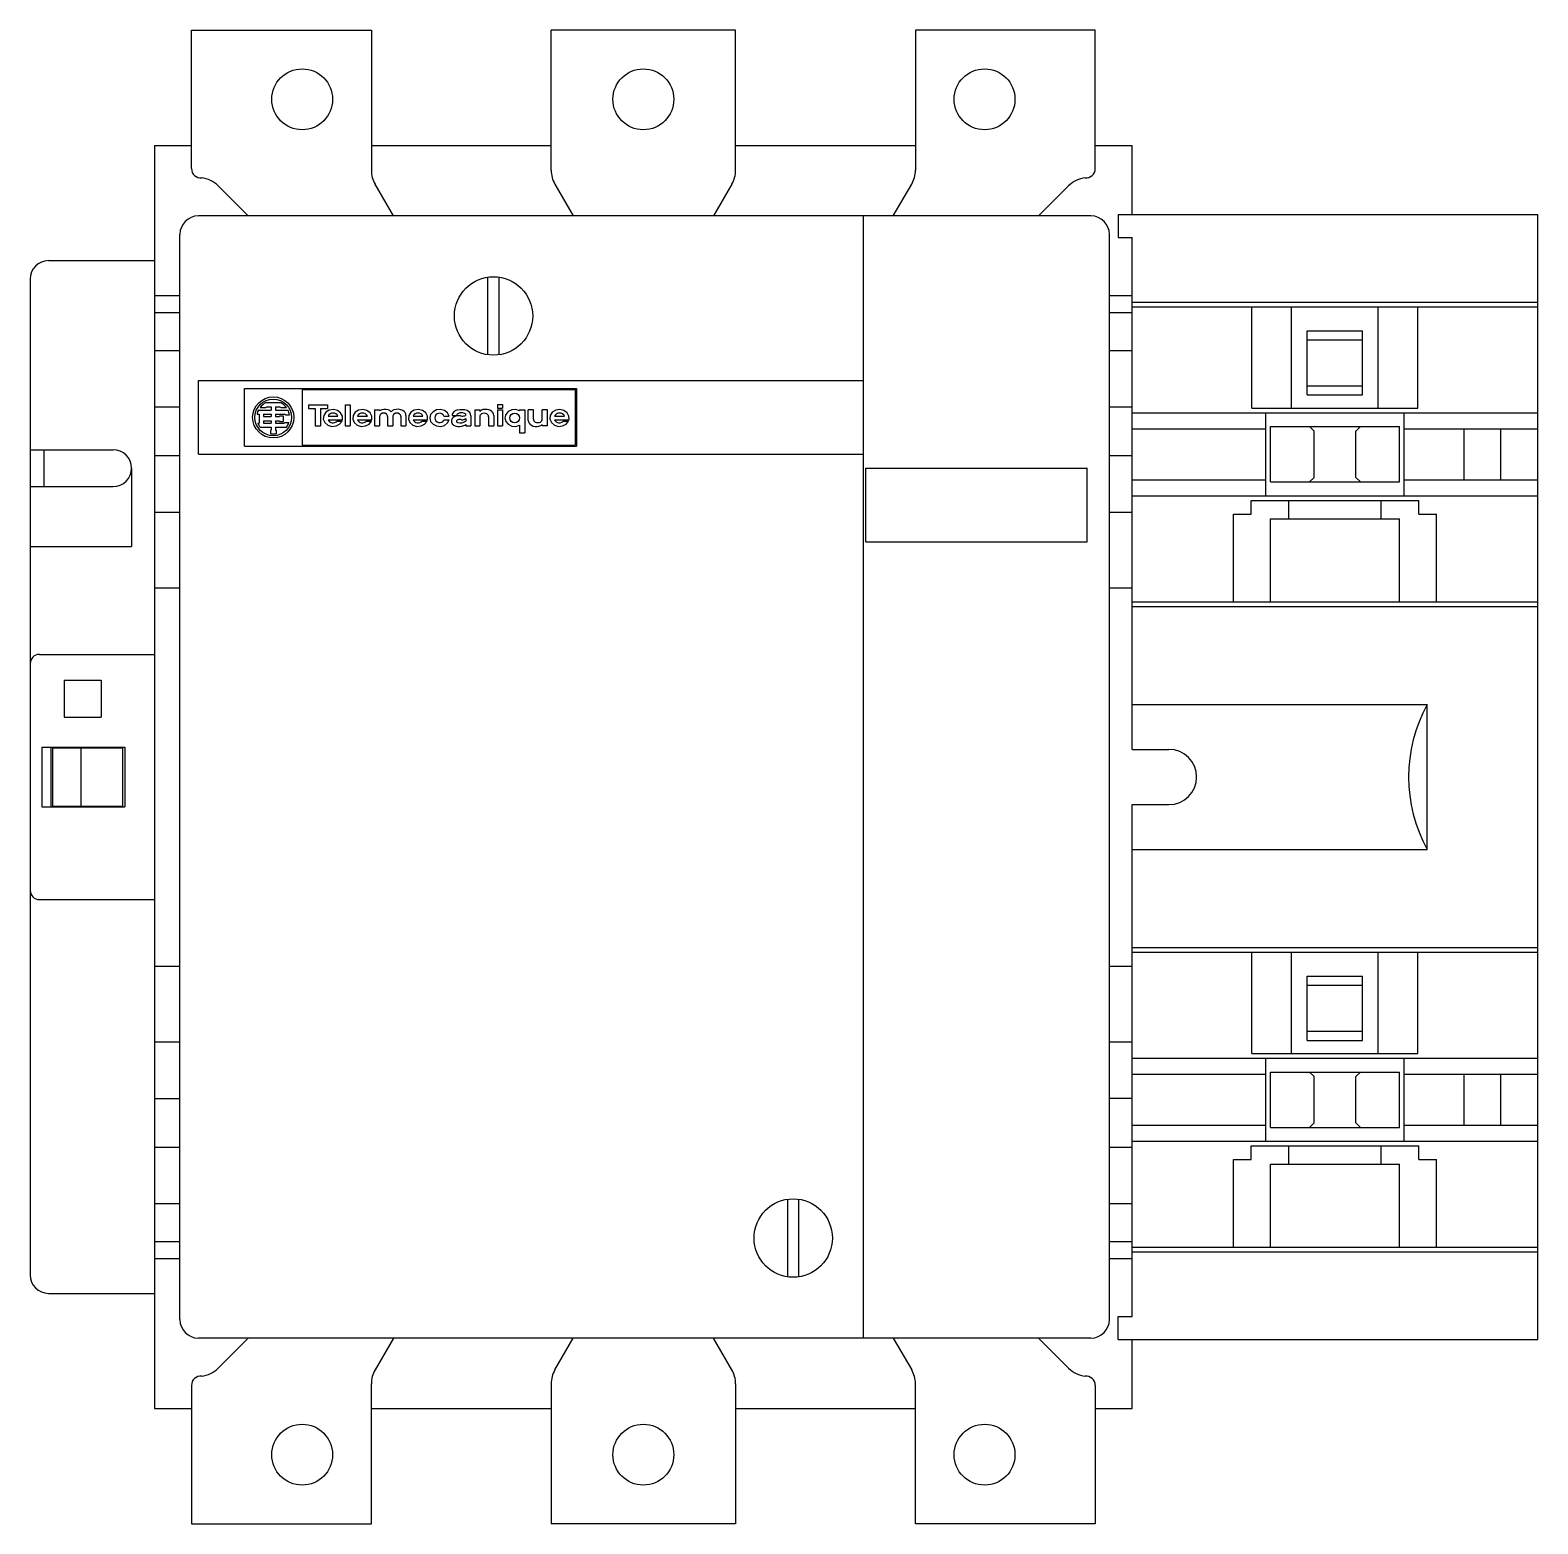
# Model space of a CAD drawing. Extents: x 0 to 163, y 0 to 162.
import ezdxf

# ---------------------------------------------------------------- set-up
doc = ezdxf.new("R2010")
doc.units = 0
doc.layers.add('ALPHA', color=255, linetype='CONTINUOUS')

# ---------------------------------------------------------------- blocks, each defined once
blk = doc.blocks.new('LC1F115')
at = {"layer": 'ALPHA'}
for p, q in [((-72.84, 81), (-53.34, 81)), ((-72.84, 65.98), (-72.84, 81)), ((-53.34, 81), (-53.34, 65.8)), ((-13.84, 81), (-33.84, 81)), ((-33.84, 65.8), (-33.84, 81)), ((-13.84, 65.8), (-13.84, 81)), ((5.66, 81), (5.66, 65.8)), ((25.16, 81), (5.66, 81)), ((25.16, 65.98), (25.16, 81)), ((-76.84, 68.5), (-76.84, -68.5)), ((-76.84, 68.5), (-72.84, 68.5)), ((-53.34, 68.5), (-33.84, 68.5)), ((-13.84, 68.5), (5.66, 68.5)), ((25.16, 68.5), (29.16, 68.5)), ((29.16, 61), (29.16, 68.5)), ((-69.96, 64.12), (-66.69, 60.85)), ((-50.95, 60.85), (-52.94, 64.3)), ((-33.44, 64.3), (-31.45, 60.85)), ((-14.24, 64.3), (-16.24, 60.85)), ((3.26, 60.85), (5.26, 64.3)), ((22.28, 64.12), (19.01, 60.85)), ((24.7, 60.85), (-72.1, 60.85)), ((0, 60.85), (0, -60.85)), ((27.66, 61), (73.16, 61)), ((27.66, 61), (27.66, 58.5)), ((73.16, -61), (73.16, 61)), ((-74.1, -58.85), (-74.1, 58.85)), ((26.7, -58.85), (26.7, 58.85)), ((27.66, 58.5), (29.16, 58.5)), ((29.16, 3), (29.16, 58.5)), ((-88.34, 56), (-76.84, 56)), ((-90.34, 54), (-90.34, -54)), ((-40.69, 45.79), (-40.69, 54.21)), ((-39.49, 45.79), (-39.49, 54.21)), ((-76.84, 52.22), (-74.1, 52.22)), ((26.7, 52.22), (29.16, 52.22)), ((29.16, 51.5), (73.16, 51.5)), ((29.16, 51), (73.16, 51)), ((42.16, 40), (42.16, 51)), ((46.46, 40), (46.46, 51)), ((55.86, 40), (55.86, 51)), ((60.16, 40), (60.16, 51)), ((-76.84, 50.36), (-74.1, 50.36)), ((26.7, 50.36), (29.16, 50.36)), ((48.16, 48.4), (54.16, 48.4)), ((48.16, 41.44), (48.16, 48.4)), ((48.16, 47.42), (54.16, 47.42)), ((54.16, 41.44), (54.16, 48.4)), ((-76.84, 46.25), (-74.1, 46.25)), ((26.7, 46.25), (29.16, 46.25)), ((-72.1, 43), (0, 43)), ((-72.1, 35), (-72.1, 43)), ((-67.1, 42.12), (-31.1, 42.12)), ((-67.1, 35.88), (-67.1, 42.12)), ((-60.85, 42.01), (-31.22, 42.01)), ((-60.85, 42.01), (-60.85, 35.99)), ((-31.22, 42.01), (-31.22, 35.99)), ((-31.1, 42.12), (-31.1, 35.88)), ((48.16, 42.42), (54.16, 42.42)), ((48.16, 41.44), (54.16, 41.44)), ((-76.84, 40.13), (-74.1, 40.13)), ((-65.73, 39.36), (-65.49, 39.36)), ((-65.57, 39.8), (-64.2, 39.8)), ((-65.49, 39.36), (-65.49, 38.38)), ((-65.4, 40.07), (-64.78, 40.07)), ((-65.05, 39.36), (-65.05, 39.09)), ((-65.05, 39.36), (-64.2, 39.36)), ((-64.75, 40.61), (-63.2, 40.61)), ((-64.64, 40.16), (-64.2, 40.16)), ((-64.2, 40.16), (-64.2, 39.8)), ((-64.2, 39.36), (-64.2, 39.09)), ((-63.75, 40.16), (-63.75, 39.8)), ((-63.75, 40.16), (-63.31, 40.16)), ((-63.75, 39.8), (-62.38, 39.8)), ((-63.75, 39.36), (-62.69, 39.36)), ((-63.75, 39.36), (-63.75, 39.09)), ((-63.17, 40.07), (-62.55, 40.07)), ((-62.66, 39.27), (-62.21, 39.27)), ((-60.17, 40.37), (-58.11, 40.37)), ((-60.17, 40.37), (-60.17, 39.95)), ((-60.17, 39.95), (-59.42, 39.95)), ((-59.42, 39.95), (-59.42, 38.07)), ((-58.86, 39.95), (-58.86, 38.07)), ((-58.86, 39.95), (-58.11, 39.95)), ((-58.11, 40.37), (-58.11, 39.95)), ((-56.18, 40.37), (-56.18, 38.07)), ((-56.18, 40.37), (-55.63, 40.37)), ((-55.63, 40.37), (-55.63, 38.07)), ((-52.99, 39.82), (-52.99, 38.07)), ((-52.99, 39.82), (-52.44, 39.82)), ((-52.44, 39.82), (-52.44, 39.71)), ((-42.13, 39.82), (-42.13, 38.07)), ((-42.13, 39.82), (-41.58, 39.82)), ((-41.58, 39.82), (-41.58, 39.64)), ((-39.66, 40.41), (-39.66, 39.99)), ((-39.66, 40.41), (-39.11, 40.41)), ((-39.66, 39.99), (-39.11, 39.99)), ((-39.66, 39.82), (-39.66, 38.07)), ((-39.66, 39.82), (-39.11, 39.82)), ((-39.11, 40.41), (-39.11, 39.99)), ((-39.11, 39.82), (-39.11, 38.07)), ((-37.26, 39.82), (-37.26, 39.73)), ((-37.26, 39.82), (-36.71, 39.82)), ((-36.71, 39.82), (-36.71, 37.33)), ((-36.32, 38.68), (-36.32, 39.82)), ((-35.76, 39.82), (-36.32, 39.82)), ((-35.76, 38.82), (-35.76, 39.82)), ((-34.81, 38.82), (-34.81, 39.82)), ((-34.25, 39.82), (-34.81, 39.82)), ((-34.25, 38.07), (-34.25, 39.82)), ((26.7, 40.13), (29.16, 40.13)), ((29.16, 39.5), (73.16, 39.5)), ((42.16, 40), (60.16, 40)), ((43.66, 30.5), (43.66, 39.5)), ((58.66, 30.5), (58.66, 39.5)), ((-65.65, 38.38), (-65.49, 38.38)), ((-65.4, 37.93), (-64.2, 37.93)), ((-65.05, 39.09), (-64.2, 39.09)), ((-65.05, 38.64), (-64.2, 38.64)), ((-65.05, 38.64), (-65.05, 38.38)), ((-65.05, 38.38), (-64.2, 38.38)), ((-64.29, 37.62), (-64.2, 37.62)), ((-64.29, 37.62), (-64.29, 37.21)), ((-64.2, 38.64), (-64.2, 38.38)), ((-64.2, 37.93), (-64.2, 37.62)), ((-63.75, 39.09), (-63.31, 39.09)), ((-63.75, 38.64), (-63.75, 38.38)), ((-63.75, 38.64), (-63.31, 38.64)), ((-63.75, 38.38), (-62.79, 38.38)), ((-63.75, 37.93), (-62.55, 37.93)), ((-63.75, 37.93), (-63.75, 37.62)), ((-63.75, 37.62), (-63.66, 37.62)), ((-63.66, 37.62), (-63.66, 37.21)), ((-63.31, 39.18), (-63.31, 39.09)), ((-63.31, 39.18), (-62.9, 39.18)), ((-63.31, 38.64), (-63.31, 38.55)), ((-63.31, 38.55), (-62.9, 38.55)), ((-62.9, 39.18), (-62.9, 38.55)), ((-62.75, 38.46), (-62.27, 38.46)), ((-59.42, 38.07), (-58.86, 38.07)), ((-58.04, 39.14), (-56.96, 39.14)), ((-58.04, 38.75), (-56.47, 38.75)), ((-57.06, 38.6), (-56.52, 38.6)), ((-56.18, 38.07), (-55.63, 38.07)), ((-54.85, 39.14), (-53.77, 39.14)), ((-54.85, 38.75), (-53.28, 38.75)), ((-53.87, 38.6), (-53.33, 38.6)), ((-52.99, 38.07), (-52.44, 38.07)), ((-52.44, 39.09), (-52.44, 38.07)), ((-51.57, 39.09), (-51.57, 38.07)), ((-51.57, 38.07), (-51.02, 38.07)), ((-51.02, 39.09), (-51.02, 38.07)), ((-50.15, 39.09), (-50.15, 38.07)), ((-50.15, 38.07), (-49.6, 38.07)), ((-49.6, 39.21), (-49.6, 38.07)), ((-48.81, 39.14), (-47.74, 39.14)), ((-48.81, 38.75), (-47.25, 38.75)), ((-47.84, 38.6), (-47.3, 38.6)), ((-45.47, 39.14), (-44.91, 39.14)), ((-45.47, 38.74), (-44.91, 38.74)), ((-44.57, 39.22), (-44.09, 39.22)), ((-43.09, 38.89), (-43.09, 38.61)), ((-43.09, 38.24), (-43.09, 38.07)), ((-43.09, 38.07), (-42.54, 38.07)), ((-42.54, 39.17), (-42.54, 38.07)), ((-42.13, 38.07), (-41.58, 38.07)), ((-41.58, 39.06), (-41.58, 38.07)), ((-40.62, 39.06), (-40.62, 38.07)), ((-40.62, 38.07), (-40.07, 38.07)), ((-40.07, 39.2), (-40.07, 38.07)), ((-39.66, 38.07), (-39.11, 38.07)), ((-37.26, 38.16), (-37.26, 37.33)), ((-34.81, 38.07), (-34.81, 38.24)), ((-34.25, 38.07), (-34.81, 38.07)), ((-33.47, 39.14), (-32.4, 39.14)), ((-33.47, 38.75), (-31.9, 38.75)), ((-32.5, 38.6), (-31.96, 38.6)), ((29.16, 37.77), (43.66, 37.77)), ((44.16, 32), (44.16, 38)), ((44.16, 38), (58.16, 38)), ((48.91, 37.5), (48.41, 38)), ((53.41, 37.5), (53.91, 38)), ((58.16, 32), (58.16, 38)), ((58.66, 37.77), (73.16, 37.77)), ((65.16, 32.23), (65.16, 37.77)), ((69.16, 32.23), (69.16, 37.77)), ((-64.29, 37.21), (-63.66, 37.21)), ((-60.85, 35.99), (-31.22, 35.99)), ((-37.26, 37.33), (-36.71, 37.33)), ((48.91, 32.5), (48.91, 37.5)), ((53.41, 32.5), (53.41, 37.5)), ((-90.34, 35.5), (-81.34, 35.5)), ((-88.84, 35.5), (-88.84, 31.5)), ((-76.84, 34.87), (-74.1, 34.87)), ((-72.1, 35), (0, 35)), ((-67.1, 35.88), (-31.1, 35.88)), ((26.7, 34.87), (29.16, 34.87)), ((-79.34, 33.5), (-79.34, 25)), ((0.3, 33.5), (24.3, 33.5)), ((0.3, 25.5), (0.3, 33.5)), ((24.3, 25.5), (24.3, 33.5)), ((-90.34, 31.5), (-81.34, 31.5)), ((29.16, 32.23), (43.66, 32.23)), ((44.16, 32), (58.16, 32)), ((48.41, 32), (48.91, 32.5)), ((53.91, 32), (53.41, 32.5)), ((58.66, 32.23), (73.16, 32.23)), ((29.16, 30.5), (73.16, 30.5)), ((42.06, 30), (60.26, 30)), ((42.06, 28.5), (42.06, 30)), ((46.16, 28), (46.16, 30)), ((56.16, 28), (56.16, 30)), ((60.26, 28.5), (60.26, 30)), ((-76.84, 28.74), (-74.1, 28.74)), ((26.7, 28.74), (29.16, 28.74)), ((40.16, 28.5), (42.06, 28.5)), ((40.16, 19), (40.16, 28.5)), ((44.16, 28), (58.16, 28)), ((44.16, 19), (44.16, 28)), ((58.16, 19), (58.16, 28)), ((60.26, 28.5), (62.16, 28.5)), ((62.16, 19), (62.16, 28.5)), ((-90.34, 25), (-79.34, 25)), ((0.3, 25.5), (24.3, 25.5)), ((-76.84, 20.5), (-74.1, 20.5)), ((26.7, 20.5), (29.16, 20.5)), ((29.16, 19), (73.16, 19)), ((29.16, 18.5), (73.16, 18.5)), ((-89.34, 13.3), (-76.84, 13.3)), ((-86.64, 10.5), (-82.64, 10.5)), ((-86.64, 10.5), (-86.64, 6.5)), ((-82.64, 10.5), (-82.64, 6.5)), ((29.16, 7.85), (61.16, 7.85)), ((61.16, -7.85), (61.16, 7.85)), ((-86.64, 6.5), (-82.64, 6.5)), ((-89.09, 3.25), (-80.09, 3.25)), ((-89.09, 3.25), (-89.09, -3.25)), ((-88.09, 3.25), (-88.09, -3.25)), ((-87.89, 3.15), (-80.29, 3.15)), ((-87.89, -3.15), (-87.89, 3.15)), ((-84.79, -3.15), (-84.79, 3.15)), ((-80.29, -3.15), (-80.29, 3.15)), ((-80.09, 3.25), (-80.09, -3.25)), ((29.16, 3), (33.16, 3)), ((-89.09, -3.25), (-80.09, -3.25)), ((-87.89, -3.15), (-80.29, -3.15)), ((29.16, -3), (33.16, -3)), ((29.16, -58.5), (29.16, -3)), ((29.16, -7.85), (61.16, -7.85)), ((-89.34, -13.3), (-76.84, -13.3)), ((29.16, -18.5), (73.16, -18.5)), ((29.16, -19), (73.16, -19)), ((42.16, -30), (42.16, -19)), ((46.46, -30), (46.46, -19)), ((55.86, -30), (55.86, -19)), ((60.16, -30), (60.16, -19)), ((-76.84, -20.5), (-74.1, -20.5)), ((26.7, -20.5), (29.16, -20.5)), ((48.16, -21.6), (54.16, -21.6)), ((48.16, -28.56), (48.16, -21.6)), ((48.16, -22.58), (54.16, -22.58)), ((54.16, -28.56), (54.16, -21.6)), ((48.16, -27.58), (54.16, -27.58)), ((-76.84, -28.74), (-74.1, -28.74)), ((26.7, -28.74), (29.16, -28.74)), ((48.16, -28.56), (54.16, -28.56)), ((29.16, -30.5), (73.16, -30.5)), ((42.16, -30), (60.16, -30)), ((43.66, -39.5), (43.66, -30.5)), ((58.66, -39.5), (58.66, -30.5)), ((29.16, -32.23), (43.66, -32.23)), ((44.16, -38), (44.16, -32)), ((44.16, -32), (58.16, -32)), ((48.91, -32.5), (48.41, -32)), ((48.91, -37.5), (48.91, -32.5)), ((53.41, -32.5), (53.91, -32)), ((53.41, -37.5), (53.41, -32.5)), ((58.16, -38), (58.16, -32)), ((58.66, -32.23), (73.16, -32.23)), ((65.16, -37.77), (65.16, -32.23)), ((69.16, -37.77), (69.16, -32.23)), ((-76.84, -34.88), (-74.1, -34.88)), ((29.16, -34.88), (26.7, -34.88)), ((48.41, -38), (48.91, -37.5)), ((53.91, -38), (53.41, -37.5)), ((29.16, -37.77), (43.66, -37.77)), ((44.16, -38), (58.16, -38)), ((58.66, -37.77), (73.16, -37.77)), ((-76.84, -40.13), (-74.1, -40.13)), ((26.7, -40.13), (29.16, -40.13)), ((29.16, -39.5), (73.16, -39.5)), ((42.06, -40), (60.26, -40)), ((42.06, -41.5), (42.06, -40)), ((46.16, -42), (46.16, -40)), ((56.16, -42), (56.16, -40)), ((60.26, -41.5), (60.26, -40)), ((40.16, -41.5), (42.06, -41.5)), ((40.16, -51), (40.16, -41.5)), ((44.16, -42), (58.16, -42)), ((44.16, -51), (44.16, -42)), ((58.16, -51), (58.16, -42)), ((60.26, -41.5), (62.16, -41.5)), ((62.16, -51), (62.16, -41.5)), ((-76.84, -46.25), (-74.1, -46.25)), ((-8.19, -54.21), (-8.19, -45.79)), ((-6.99, -54.21), (-6.99, -45.79)), ((26.7, -46.25), (29.16, -46.25)), ((-76.84, -50.36), (-74.1, -50.36)), ((26.7, -50.36), (29.16, -50.36)), ((-76.84, -52.22), (-74.1, -52.22)), ((26.7, -52.22), (29.16, -52.22)), ((29.16, -51), (73.16, -51)), ((29.16, -51.5), (73.16, -51.5)), ((-88.34, -56), (-76.84, -56)), ((27.66, -58.5), (29.16, -58.5)), ((27.66, -61), (27.66, -58.5)), ((24.7, -60.85), (-72.1, -60.85)), ((-69.96, -64.12), (-66.69, -60.85)), ((-50.95, -60.85), (-52.94, -64.3)), ((-33.44, -64.3), (-31.45, -60.85)), ((-14.24, -64.3), (-16.24, -60.85)), ((3.26, -60.85), (5.26, -64.3)), ((22.28, -64.12), (19.01, -60.85)), ((27.66, -61), (73.16, -61)), ((29.16, -68.5), (29.16, -61)), ((-72.84, -65.98), (-72.84, -81)), ((-53.34, -81), (-53.34, -65.8)), ((-33.84, -65.8), (-33.84, -81)), ((-13.84, -65.8), (-13.84, -81)), ((5.66, -81), (5.66, -65.8)), ((25.16, -65.98), (25.16, -81)), ((-76.84, -68.5), (-72.84, -68.5)), ((-53.34, -68.5), (-33.84, -68.5)), ((-13.84, -68.5), (5.66, -68.5)), ((25.16, -68.5), (29.16, -68.5)), ((-72.84, -81), (-53.34, -81)), ((-13.84, -81), (-33.84, -81)), ((25.16, -81), (5.66, -81))]:
    blk.add_line(p, q, dxfattribs=at)
for points in [[(-56.47, 38.75), (-56.47, 39.15), (-56.67, 39.51), (-57.02, 39.76), (-57.46, 39.86), (-57.91, 39.79), (-58.28, 39.56), (-58.51, 39.21), (-58.55, 38.81), (-58.39, 38.44), (-58.06, 38.16), (-57.63, 38.03), (-57.17, 38.07), (-56.78, 38.27), (-56.52, 38.6)], [(-56.96, 39.14), (-57.05, 39.27), (-57.18, 39.38), (-57.33, 39.45), (-57.5, 39.47), (-57.67, 39.45), (-57.82, 39.38), (-57.95, 39.27), (-58.04, 39.14)], [(-53.28, 38.75), (-53.28, 39.15), (-53.48, 39.51), (-53.83, 39.76), (-54.27, 39.86), (-54.72, 39.79), (-55.09, 39.56), (-55.32, 39.21), (-55.36, 38.81), (-55.2, 38.44), (-54.87, 38.16), (-54.44, 38.03), (-53.98, 38.07), (-53.59, 38.27), (-53.33, 38.6)], [(-53.77, 39.14), (-53.86, 39.27), (-53.99, 39.38), (-54.14, 39.45), (-54.31, 39.47), (-54.48, 39.45), (-54.64, 39.38), (-54.76, 39.27), (-54.85, 39.14)], [(-47.25, 38.75), (-47.25, 39.15), (-47.44, 39.51), (-47.8, 39.76), (-48.24, 39.86), (-48.69, 39.79), (-49.06, 39.56), (-49.29, 39.21), (-49.32, 38.81), (-49.16, 38.44), (-48.84, 38.16), (-48.41, 38.03), (-47.95, 38.07), (-47.56, 38.27), (-47.3, 38.6)], [(-47.74, 39.14), (-47.83, 39.27), (-47.95, 39.38), (-48.11, 39.45), (-48.28, 39.47), (-48.45, 39.45), (-48.6, 39.38), (-48.73, 39.27), (-48.81, 39.14)], [(-44.91, 39.14), (-45.09, 39.49), (-45.42, 39.74), (-45.84, 39.86), (-46.27, 39.82), (-46.65, 39.62), (-46.91, 39.32), (-47, 38.94), (-46.91, 38.57), (-46.65, 38.26), (-46.27, 38.07), (-45.84, 38.03), (-45.42, 38.14), (-45.09, 38.4), (-44.91, 38.74)], [(-37.26, 39.73), (-37.68, 39.86), (-38.11, 39.82), (-38.49, 39.63), (-38.75, 39.32), (-38.85, 38.94), (-38.75, 38.56), (-38.49, 38.25), (-38.11, 38.06), (-37.68, 38.03), (-37.26, 38.16)], [(-31.9, 38.75), (-31.91, 39.15), (-32.1, 39.51), (-32.45, 39.76), (-32.9, 39.86), (-33.34, 39.79), (-33.72, 39.56), (-33.94, 39.21), (-33.98, 38.81), (-33.82, 38.44), (-33.49, 38.16), (-33.06, 38.03), (-32.61, 38.07), (-32.21, 38.27), (-31.96, 38.6)], [(-32.4, 39.14), (-32.48, 39.27), (-32.61, 39.38), (-32.76, 39.45), (-32.93, 39.47), (-33.1, 39.45), (-33.26, 39.38), (-33.38, 39.27), (-33.47, 39.14)], [(-58.04, 38.75), (-57.96, 38.63), (-57.86, 38.53), (-57.74, 38.46), (-57.59, 38.42), (-57.45, 38.41), (-57.3, 38.44), (-57.17, 38.51), (-57.06, 38.6)], [(-54.85, 38.75), (-54.78, 38.63), (-54.67, 38.53), (-54.55, 38.46), (-54.41, 38.42), (-54.26, 38.41), (-54.11, 38.44), (-53.98, 38.51), (-53.87, 38.6)], [(-48.81, 38.75), (-48.74, 38.63), (-48.64, 38.53), (-48.51, 38.46), (-48.37, 38.42), (-48.22, 38.41), (-48.08, 38.44), (-47.95, 38.51), (-47.84, 38.6)], [(-33.47, 38.75), (-33.4, 38.63), (-33.3, 38.53), (-33.17, 38.46), (-33.03, 38.42), (-32.88, 38.41), (-32.74, 38.44), (-32.61, 38.51), (-32.5, 38.6)]]:
    blk.add_lwpolyline(points, dxfattribs=at)
for centre, radius in [((-60.84, 73.5), 3.3), ((-23.84, 73.5), 3.3), ((13.16, 73.5), 3.3), ((-40.09, 50), 4.25), ((-63.98, 39), 2.23), ((-63.98, 39), 1.99), ((-37.8, 38.94), 0.534), ((-7.59, -50), 4.25), ((-60.84, -73.5), 3.3), ((-23.84, -73.5), 3.3), ((13.16, -73.5), 3.3)]:
    blk.add_circle(centre, radius, dxfattribs=at)
for centre, radius, start, end in [((-71.84, 65.98), 1, 180, 275.7186), ((-50.34, 65.8), 3, 180, 210), ((-30.84, 65.8), 3, 180, 210), ((-16.84, 65.8), 3, 330, 0), ((2.66, 65.8), 3, 330, 360), ((24.16, 65.98), 1, 264.2814, 0), ((-72.08, 62), 3, 45, 83.6467), ((24.4, 62), 3, 96.3533, 135), ((-72.1, 58.85), 2, 90, 180), ((24.7, 58.85), 2, 0, 90), ((-88.34, 54), 2, 90, 179.9999), ((-63.98, 39), 1.79, 153.2563, 168.463), ((-63.98, 39), 1.79, 115.842, 143.1301), ((-63.98, 39), 1.34, 119.9265, 126.8699), ((-63.98, 39), 1.34, 53.1301, 60.0735), ((-63.98, 39), 1.79, 36.8699, 64.158), ((-63.98, 39), 1.34, 11.537, 15.466), ((-63.98, 39), 1.79, 8.6269, 26.7437), ((-51.87, 38.83), 1.05, 69.5126, 122.8784), ((-52.08, 39.09), 0.359, 128.6827, 180), ((-52.01, 38.99), 0.479, 51.3178, 128.6826), ((-51.93, 39.09), 0.359, 0, 51.3178), ((-51.77, 39.11), 0.749, 39.9541, 69.5126), ((-50.7, 39.25), 0.599, 108.1264, 144.7659), ((-50.66, 39.09), 0.359, 128.6827, 180), ((-50.49, 38.61), 1.27, 63.6123, 108.1264), ((-50.58, 38.99), 0.479, 51.3178, 128.6826), ((-50.51, 39.09), 0.359, 0, 51.3178), ((-50.19, 39.21), 0.599, 0, 63.6124), ((-45.94, 38.94), 0.509, 22.8448, 337.1552), ((-44.05, 39.22), 0.524, 123.5653, 180), ((-43.8, 38.84), 0.973, 101.4695, 123.5653), ((-43.91, 39.22), 0.18, 134.0992, 180), ((-43.77, 39.08), 0.374, 109.6399, 134.1809), ((-43.58, 37.74), 2.1, 72.8424, 101.4695), ((-43.57, 38.52), 0.973, 70.4234, 109.6399), ((-43.39, 39.01), 0.449, 55.4118, 70.4234), ((-43.2, 39.29), 0.112, 298.6776, 55.4118), ((-43.14, 39.17), 0.599, 0, 72.8424), ((-41.08, 39.19), 0.674, 101.5373, 137.1666), ((-41.22, 39.06), 0.359, 116.3881, 180), ((-41.1, 38.82), 0.629, 63.6123, 116.388), ((-40.96, 38.6), 1.27, 63.6123, 101.5372), ((-40.98, 39.06), 0.359, 0, 63.6125), ((-40.67, 39.2), 0.599, 0, 63.6124), ((-63.98, 39), 1.79, 200.4873, 216.8699), ((-63.98, 39), 1.34, 332.1819, 336.4218), ((-63.98, 39), 1.79, 323.1301, 342.5424), ((-44.12, 38.6), 0.524, 121.6432, 226.3886), ((-44.02, 38.71), 0.674, 226.2547, 258.3725), ((-44.04, 38.47), 0.674, 102.1583, 121.6432), ((-43.84, 37.52), 1.65, 83.3129, 102.2395), ((-43.84, 39.59), 1.57, 258.3725, 289.7832), ((-43.96, 38.58), 0.145, 120.4103, 254.1199), ((-43.84, 38.39), 0.374, 93.8825, 120.4104), ((-43.71, 39.45), 1.05, 254.1198, 306.36), ((-43.76, 37.12), 1.65, 84.7211, 93.8825), ((-43.46, 40.72), 1.57, 263.3125, 278.89), ((-43.51, 39.8), 1.05, 264.7101, 285.8267), ((-43.51, 38.67), 0.599, 289.7832, 314.427), ((-43.26, 39.38), 0.225, 278.8512, 298.6776), ((-43.29, 39.01), 0.225, 285.8267, 330.0736), ((-35.72, 38.68), 0.599, 180, 243.6124), ((-35.42, 39.28), 1.27, 243.6122, 281.5371), ((-35.4, 38.82), 0.359, 180, 243.6101), ((-35.28, 39.06), 0.629, 243.6103, 296.3879), ((-35.3, 38.7), 0.674, 281.5373, 317.1665), ((-35.17, 38.82), 0.359, 296.388, 360), ((-81.34, 33.5), 2, 270, 90), ((-89.34, 12.3), 1, 90, 179.9999), ((75.56, 0), 16.41, 151.4129, 208.5871), ((33.16, 0), 3, 270, 90), ((-89.34, -12.3), 1, 180, 270), ((-88.34, -54), 2, 180, 270), ((-72.1, -58.85), 2, 180, 270), ((24.7, -58.85), 2, 270, 0), ((-71.84, -65.98), 1, 84.2814, 180), ((-72.08, -62), 3, 276.3533, 315), ((-50.34, -65.8), 3, 150, 180), ((-30.84, -65.8), 3, 150, 180), ((-16.84, -65.8), 3, 0, 30), ((2.66, -65.8), 3, 0, 30), ((24.4, -62), 3, 225, 263.6467), ((24.16, -65.98), 1, 0, 95.7186)]:
    blk.add_arc(centre, radius, start, end, dxfattribs=at)

msp = doc.modelspace()

# ---------------------------------------------------------------- block references
msp.add_blockref('LC1F115', (90.34, 81))

doc.saveas('drawing.dxf')
